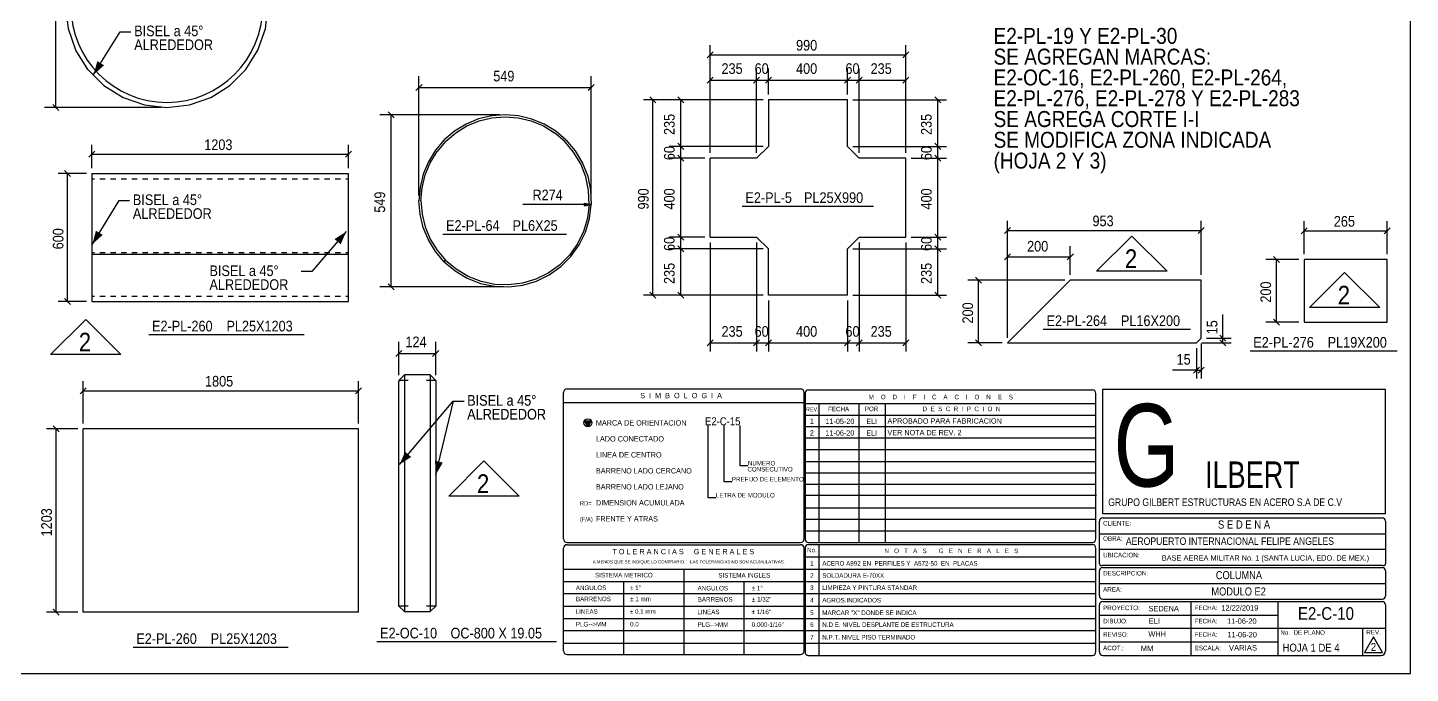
# Model space of a CAD drawing. Header units: millimetres. Extents: x 67 to 383, y 106 to 148.
# Drawn here: x 92.43 to 134.14, y 106.12 to 125.61 of the extents above; entities that cross this region are included whole.
import ezdxf

# ---------------------------------------------------------------- set-up
doc = ezdxf.new("R2010")
doc.units = ezdxf.units.MM
doc.linetypes.add('XKITLINE00', pattern=[0])
doc.styles.add('@ARIAL_UNICODE_MS', font='ARIAL.TTF')
doc.styles.add('ARIAL', font='ARIAL.TTF')
doc.styles.add('ARIAL_', font='ARIAL.TTF')
doc.styles.add('ARIAL_NARROW', font='ARIALN.TTF')
doc.styles.add('ARIALN', font='ARIAL.TTF')
doc.styles.add('ARIALUNI', font='ARIAL.TTF')
doc.styles.add('BELL_MT', font='BELL.TTF')

msp = doc.modelspace()

# ---------------------------------------------------------------- linework, layer by layer
at = {"color": 5, "linetype": 'XKITLINE00'}
for p, q in [((134.139, 106.116), (134.139, 147.946)), ((67.372, 106.116), (134.139, 106.116))]:
    msp.add_line(p, q, dxfattribs=at)
at = {"linetype": 'XKITLINE00'}
for p, q in [((93.284, 123.199), (93.284, 129.295)), ((94.424, 124.191), (95.228, 125.484)), ((95.228, 125.484), (95.55, 125.484)), ((113.111, 124.879), (112.929, 124.697)), ((113.02, 121.828), (113.02, 125.074)), ((113.02, 124.788), (118.917, 124.788)), ((119.008, 124.879), (118.826, 124.697)), ((118.917, 121.828), (118.917, 125.074)), ((113.02, 121.828), (113.02, 124.37)), ((114.42, 121.828), (114.42, 124.37)), ((114.777, 123.585), (114.777, 124.37)), ((117.16, 123.585), (117.16, 124.37)), ((117.517, 121.828), (117.517, 124.37)), ((118.917, 121.828), (118.917, 124.37)), ((104.328, 123.889), (104.146, 123.707)), ((104.237, 120.539), (104.237, 124.144)), ((109.523, 123.889), (109.341, 123.707)), ((109.432, 120.43), (109.432, 124.144)), ((113.111, 124.115), (112.929, 123.933)), ((113.02, 124.024), (114.42, 124.024)), ((114.511, 124.115), (114.329, 123.933)), ((114.511, 124.115), (114.329, 123.933)), ((114.42, 121.828), (114.42, 124.145)), ((114.42, 124.024), (114.777, 124.024)), ((114.868, 124.115), (114.686, 123.933)), ((114.868, 124.115), (114.686, 123.933)), ((114.777, 123.585), (114.777, 124.145)), ((114.777, 124.024), (117.16, 124.024)), ((117.251, 124.115), (117.069, 123.933)), ((117.251, 124.115), (117.069, 123.933)), ((117.16, 123.585), (117.16, 124.145)), ((117.16, 124.024), (117.517, 124.024)), ((117.608, 124.115), (117.426, 123.933)), ((117.608, 124.115), (117.426, 123.933)), ((117.517, 121.828), (117.517, 124.145)), ((117.517, 124.024), (118.917, 124.024)), ((119.008, 124.115), (118.826, 123.933)), ((104.237, 123.798), (109.432, 123.798)), ((111.198, 123.515), (111.38, 123.333)), ((112.042, 123.515), (112.224, 123.333)), ((119.795, 123.515), (119.977, 123.333)), ((96.471, 123.199), (92.938, 123.199)), ((93.193, 123.29), (93.375, 123.108)), ((103.309, 123.067), (103.491, 122.885)), ((114.616, 123.424), (111.004, 123.424)), ((111.289, 117.527), (111.289, 123.424)), ((114.616, 123.424), (111.787, 123.424)), ((112.133, 122.023), (112.133, 123.424)), ((117.321, 123.424), (120.144, 123.424)), ((119.886, 122.023), (119.886, 123.424)), ((106.675, 122.976), (103.054, 122.976)), ((103.4, 117.781), (103.4, 122.976)), ((94.458, 121.877), (94.276, 121.695)), ((94.367, 121.363), (94.367, 122.072)), ((94.367, 121.786), (102.108, 121.786)), ((102.199, 121.877), (102.017, 121.695)), ((102.108, 121.363), (102.108, 122.072)), ((114.616, 122.023), (111.787, 122.023)), ((114.616, 122.023), (112.012, 122.023)), ((112.042, 122.114), (112.224, 121.932)), ((112.042, 122.114), (112.224, 121.932)), ((112.133, 121.667), (112.133, 122.023)), ((117.321, 122.023), (120.144, 122.023)), ((117.321, 122.023), (119.315, 122.023)), ((119.766, 122.023), (120.144, 122.023)), ((119.795, 122.114), (119.977, 121.932)), ((119.795, 122.114), (119.977, 121.932)), ((119.886, 121.667), (119.886, 122.023)), ((112.859, 121.667), (111.787, 121.667)), ((112.859, 121.667), (112.012, 121.667)), ((112.042, 121.758), (112.224, 121.576)), ((112.042, 121.758), (112.224, 121.576)), ((112.133, 119.283), (112.133, 121.667)), ((119.078, 121.667), (119.315, 121.667)), ((119.078, 121.667), (120.144, 121.667)), ((119.766, 121.667), (120.144, 121.667)), ((119.795, 121.758), (119.977, 121.576)), ((119.795, 121.758), (119.977, 121.576)), ((119.886, 119.283), (119.886, 121.667)), ((94.206, 121.202), (93.352, 121.202)), ((93.547, 121.293), (93.729, 121.111)), ((93.638, 117.341), (93.638, 121.202)), ((94.367, 121.039), (94.447, 121.039)), ((94.608, 121.039), (94.77, 121.039)), ((94.931, 121.039), (95.092, 121.039)), ((95.254, 121.039), (95.415, 121.039)), ((95.576, 121.039), (95.737, 121.039)), ((95.899, 121.039), (96.06, 121.039)), ((96.221, 121.039), (96.383, 121.039)), ((96.544, 121.039), (96.705, 121.039)), ((96.866, 121.039), (97.028, 121.039)), ((97.189, 121.039), (97.35, 121.039)), ((97.512, 121.039), (97.673, 121.039)), ((97.834, 121.039), (97.995, 121.039)), ((98.157, 121.039), (98.318, 121.039)), ((98.479, 121.039), (98.641, 121.039)), ((98.802, 121.039), (98.963, 121.039)), ((99.124, 121.039), (99.286, 121.039)), ((99.447, 121.039), (99.608, 121.039)), ((99.77, 121.039), (99.931, 121.039)), ((100.092, 121.039), (100.253, 121.039)), ((100.415, 121.039), (100.576, 121.039)), ((100.737, 121.039), (100.899, 121.039)), ((101.06, 121.039), (101.221, 121.039)), ((101.382, 121.039), (101.544, 121.039)), ((101.705, 121.039), (101.866, 121.039)), ((102.028, 121.039), (102.108, 121.039)), ((94.386, 119.071), (95.189, 120.388)), ((95.189, 120.388), (95.51, 120.388)), ((109.432, 120.269), (107.372, 120.269)), ((109.231, 120.31), (109.432, 120.269)), ((109.231, 120.229), (109.231, 120.31)), ((109.231, 120.229), (109.432, 120.269)), ((113.986, 120.218), (117.951, 120.218)), ((121.99, 116.248), (121.99, 119.773)), ((127.827, 118.141), (127.827, 119.773)), ((130.935, 118.771), (130.935, 119.76)), ((133.441, 118.771), (133.441, 119.76)), ((102.045, 119.45), (101.007, 118.244)), ((104.957, 119.375), (108.683, 119.375)), ((112.859, 119.283), (111.787, 119.283)), ((112.859, 119.283), (112.012, 119.283)), ((112.042, 119.374), (112.224, 119.192)), ((112.042, 119.374), (112.224, 119.192)), ((112.133, 118.927), (112.133, 119.283)), ((119.078, 119.283), (119.315, 119.283)), ((119.078, 119.283), (120.144, 119.283)), ((119.766, 119.283), (120.144, 119.283)), ((119.795, 119.374), (119.977, 119.192)), ((119.795, 119.374), (119.977, 119.192)), ((119.886, 118.927), (119.886, 119.283)), ((122.081, 119.578), (121.899, 119.396)), ((121.99, 119.487), (127.827, 119.487)), ((127.918, 119.578), (127.736, 119.396)), ((131.026, 119.566), (130.844, 119.384)), ((130.935, 119.475), (133.441, 119.475)), ((133.532, 119.566), (133.35, 119.384)), ((114.616, 118.927), (111.787, 118.927)), ((114.616, 118.927), (112.012, 118.927)), ((112.042, 119.018), (112.224, 118.836)), ((112.042, 119.018), (112.224, 118.836)), ((112.133, 117.527), (112.133, 118.927)), ((113.02, 119.123), (113.02, 115.833)), ((114.42, 119.123), (114.42, 116.662)), ((114.42, 119.123), (114.42, 115.833)), ((117.321, 118.927), (120.144, 118.927)), ((117.321, 118.927), (119.315, 118.927)), ((117.517, 119.122), (117.517, 116.662)), ((117.517, 119.122), (117.517, 115.833)), ((118.917, 119.122), (118.917, 115.833)), ((119.766, 118.927), (120.144, 118.927)), ((119.795, 119.018), (119.977, 118.836)), ((119.795, 119.018), (119.977, 118.836)), ((119.886, 117.527), (119.886, 118.927)), ((121.99, 116.248), (121.99, 119.008)), ((123.883, 118.141), (123.883, 119.008)), ((94.367, 118.814), (94.447, 118.814)), ((94.608, 118.814), (94.77, 118.814)), ((94.931, 118.814), (95.092, 118.814)), ((95.254, 118.814), (95.415, 118.814)), ((95.576, 118.814), (95.737, 118.814)), ((95.899, 118.814), (96.06, 118.814)), ((96.221, 118.814), (96.383, 118.814)), ((96.544, 118.814), (96.705, 118.814)), ((96.866, 118.814), (97.028, 118.814)), ((97.189, 118.814), (97.35, 118.814)), ((97.512, 118.814), (97.673, 118.814)), ((97.834, 118.814), (97.995, 118.814)), ((98.157, 118.814), (98.318, 118.814)), ((98.479, 118.814), (98.641, 118.814)), ((98.802, 118.814), (98.963, 118.814)), ((99.124, 118.814), (99.286, 118.814)), ((99.447, 118.814), (99.608, 118.814)), ((99.77, 118.814), (99.931, 118.814)), ((100.092, 118.814), (100.253, 118.814)), ((100.415, 118.814), (100.576, 118.814)), ((100.737, 118.814), (100.899, 118.814)), ((101.06, 118.814), (101.221, 118.814)), ((101.382, 118.814), (101.544, 118.814)), ((101.705, 118.814), (101.866, 118.814)), ((102.028, 118.814), (102.108, 118.814)), ((122.081, 118.777), (121.899, 118.595)), ((121.99, 118.686), (123.883, 118.686)), ((123.974, 118.777), (123.792, 118.595)), ((130.774, 118.61), (129.777, 118.61)), ((130.008, 118.701), (130.19, 118.519)), ((130.099, 116.717), (130.099, 118.61)), ((101.007, 118.244), (100.685, 118.244)), ((121.019, 118.071), (121.201, 117.889)), ((106.782, 117.781), (103.054, 117.781)), ((103.309, 117.872), (103.491, 117.69)), ((111.198, 117.618), (111.38, 117.436)), ((112.042, 117.618), (112.224, 117.436)), ((119.795, 117.618), (119.977, 117.436)), ((123.722, 117.98), (120.788, 117.98)), ((121.11, 116.088), (121.11, 117.98)), ((94.206, 117.341), (93.352, 117.341)), ((93.547, 117.432), (93.729, 117.25)), ((94.367, 117.505), (94.447, 117.505)), ((94.608, 117.505), (94.77, 117.505)), ((94.931, 117.505), (95.092, 117.505)), ((95.254, 117.505), (95.415, 117.505)), ((95.576, 117.505), (95.737, 117.505)), ((95.899, 117.505), (96.06, 117.505)), ((96.221, 117.505), (96.383, 117.505)), ((96.544, 117.505), (96.705, 117.505)), ((96.866, 117.505), (97.028, 117.505)), ((97.189, 117.505), (97.35, 117.505)), ((97.512, 117.505), (97.673, 117.505)), ((97.834, 117.505), (97.995, 117.505)), ((98.157, 117.505), (98.318, 117.505)), ((98.479, 117.505), (98.641, 117.505)), ((98.802, 117.505), (98.963, 117.505)), ((99.124, 117.505), (99.286, 117.505)), ((99.447, 117.505), (99.608, 117.505)), ((99.77, 117.505), (99.931, 117.505)), ((100.092, 117.505), (100.253, 117.505)), ((100.415, 117.505), (100.576, 117.505)), ((100.737, 117.505), (100.899, 117.505)), ((101.06, 117.505), (101.221, 117.505)), ((101.382, 117.505), (101.544, 117.505)), ((101.705, 117.505), (101.866, 117.505)), ((102.028, 117.505), (102.108, 117.505)), ((114.616, 117.527), (111.004, 117.527)), ((114.616, 117.527), (111.787, 117.527)), ((114.777, 117.366), (114.777, 115.833)), ((114.777, 117.366), (114.777, 116.662)), ((117.16, 117.366), (117.16, 115.833)), ((117.16, 117.366), (117.16, 116.662)), ((117.321, 117.527), (120.144, 117.527)), ((128.481, 116.229), (128.481, 116.948)), ((128.481, 116.229), (128.481, 116.948)), ((130.008, 116.808), (130.19, 116.626)), ((123.068, 116.503), (127.51, 116.503)), ((130.774, 116.717), (129.777, 116.717)), ((96.089, 116.34), (100.769, 116.34)), ((103.632, 115.12), (103.632, 116.12)), ((104.74, 115.12), (104.74, 116.12)), ((113.111, 116.182), (112.929, 116)), ((113.02, 116.091), (114.42, 116.091)), ((114.511, 116.182), (114.329, 116)), ((114.511, 116.182), (114.329, 116)), ((114.42, 116.211), (114.42, 115.833)), ((114.42, 116.091), (114.777, 116.091)), ((114.868, 116.182), (114.686, 116)), ((114.868, 116.182), (114.686, 116)), ((114.777, 116.211), (114.777, 115.833)), ((114.777, 116.091), (117.16, 116.091)), ((117.251, 116.182), (117.069, 116)), ((117.251, 116.182), (117.069, 116)), ((117.16, 116.211), (117.16, 115.833)), ((117.16, 116.091), (117.517, 116.091)), ((117.608, 116.182), (117.426, 116)), ((117.608, 116.182), (117.426, 116)), ((117.517, 116.211), (117.517, 115.833)), ((117.517, 116.091), (118.917, 116.091)), ((119.008, 116.182), (118.826, 116)), ((121.83, 116.088), (120.788, 116.088)), ((121.019, 116.179), (121.201, 115.997)), ((127.827, 116.069), (127.827, 115.015)), ((127.846, 116.088), (128.739, 116.088)), ((127.988, 116.229), (128.739, 116.229)), ((128.39, 116.32), (128.573, 116.138)), ((128.39, 116.179), (128.573, 115.997)), ((128.481, 116.088), (128.481, 116.229)), ((103.723, 115.865), (103.541, 115.683)), ((103.632, 115.774), (104.74, 115.774)), ((104.831, 115.865), (104.649, 115.683)), ((127.685, 115.927), (127.685, 115.015)), ((129.304, 115.851), (133.746, 115.851)), ((127.685, 115.272), (126.966, 115.272)), ((127.685, 115.272), (126.966, 115.272)), ((127.776, 115.363), (127.594, 115.181)), ((127.685, 115.272), (127.827, 115.272)), ((127.918, 115.363), (127.736, 115.181)), ((94.202, 114.739), (94.02, 114.557)), ((94.111, 113.654), (94.111, 114.934)), ((102.5, 114.739), (102.318, 114.557)), ((102.409, 113.654), (102.409, 114.934)), ((103.909, 114.959), (103.632, 114.959)), ((104.74, 114.959), (104.463, 114.959)), ((94.111, 114.648), (102.409, 114.648)), ((103.65, 112.419), (105.271, 114.33)), ((104.744, 112.114), (105.273, 114.332)), ((105.271, 114.33), (105.592, 114.33)), ((105.273, 114.332), (105.595, 114.332)), ((93.95, 113.493), (93.003, 113.493)), ((93.198, 113.584), (93.38, 113.402)), ((93.289, 107.963), (93.289, 113.493)), ((93.198, 108.054), (93.38, 107.872)), ((103.91, 108.149), (103.633, 108.149)), ((104.74, 108.149), (104.463, 108.149)), ((93.95, 107.963), (93.003, 107.963)), ((95.614, 106.907), (100.294, 106.907)), ((102.967, 107.073), (108.386, 107.073))]:
    msp.add_line(p, q, dxfattribs=at)
at = {"color": 2, "linetype": 'XKITLINE00'}
for p, q in [((93.661, 125.569), (93.584, 126.247)), ((99.604, 125.569), (99.68, 126.247)), ((93.886, 124.925), (93.661, 125.569)), ((99.378, 124.925), (99.604, 125.569)), ((94.249, 124.347), (93.886, 124.925)), ((99.015, 124.347), (99.378, 124.925)), ((94.249, 124.347), (94.732, 123.864)), ((98.533, 123.864), (99.015, 124.347)), ((94.732, 123.864), (95.31, 123.501)), ((95.31, 123.501), (95.954, 123.276)), ((97.31, 123.276), (97.955, 123.501)), ((97.955, 123.501), (98.533, 123.864)), ((95.954, 123.276), (96.632, 123.199)), ((96.632, 123.199), (97.31, 123.276)), ((117.16, 123.424), (114.777, 123.424)), ((114.777, 123.424), (114.777, 122.023)), ((117.16, 122.023), (117.16, 123.424)), ((105.656, 122.693), (105.309, 122.48)), ((105.344, 122.431), (105.684, 122.639)), ((106.033, 122.849), (105.656, 122.693)), ((105.684, 122.639), (106.052, 122.792)), ((106.43, 122.944), (106.033, 122.849)), ((106.052, 122.792), (106.439, 122.884)), ((106.836, 122.976), (106.43, 122.944)), ((106.439, 122.884), (106.836, 122.916)), ((107.243, 122.944), (106.836, 122.976)), ((106.836, 122.916), (107.233, 122.884)), ((107.233, 122.884), (107.62, 122.791)), ((107.639, 122.848), (107.243, 122.944)), ((107.62, 122.791), (107.988, 122.639)), ((108.016, 122.692), (107.639, 122.848)), ((107.988, 122.639), (108.328, 122.43)), ((108.363, 122.479), (108.016, 122.692)), ((104.999, 122.215), (104.734, 121.905)), ((105.309, 122.48), (104.999, 122.215)), ((105.041, 122.173), (105.344, 122.431)), ((108.631, 122.172), (108.328, 122.43)), ((108.673, 122.214), (108.363, 122.479)), ((108.673, 122.214), (108.951, 121.887)), ((104.734, 121.905), (104.521, 121.557)), ((104.574, 121.53), (104.782, 121.87)), ((105.041, 122.173), (104.782, 121.87)), ((108.902, 121.852), (108.631, 122.172)), ((109.116, 121.492), (108.902, 121.852)), ((108.951, 121.887), (109.17, 121.518)), ((114.777, 122.023), (114.42, 121.667)), ((117.517, 121.667), (117.16, 122.023)), ((104.521, 121.557), (104.364, 121.181)), ((104.422, 121.162), (104.574, 121.53)), ((109.268, 121.101), (109.116, 121.492)), ((109.17, 121.518), (109.326, 121.118)), ((114.42, 121.667), (113.02, 121.667)), ((113.02, 119.283), (113.02, 121.667)), ((118.917, 121.667), (117.517, 121.667)), ((118.917, 119.283), (118.917, 121.667)), ((94.367, 121.202), (102.108, 121.202)), ((94.367, 121.202), (94.367, 117.341)), ((102.108, 117.341), (102.108, 121.202)), ((104.364, 121.181), (104.269, 120.784)), ((104.329, 120.775), (104.422, 121.162)), ((109.354, 120.691), (109.268, 121.101)), ((109.326, 121.118), (109.414, 120.698)), ((104.269, 120.784), (104.237, 120.378)), ((104.297, 120.378), (104.329, 120.775)), ((109.372, 120.272), (109.354, 120.691)), ((109.414, 120.698), (109.432, 120.269)), ((104.269, 119.971), (104.237, 120.378)), ((104.297, 120.378), (104.329, 119.981)), ((109.372, 120.272), (109.32, 119.856)), ((109.379, 119.844), (109.432, 120.269)), ((104.364, 119.575), (104.269, 119.971)), ((104.329, 119.981), (104.422, 119.593)), ((109.32, 119.856), (109.2, 119.454)), ((109.256, 119.432), (109.379, 119.844)), ((104.521, 119.198), (104.364, 119.575)), ((104.422, 119.593), (104.574, 119.225)), ((109.2, 119.454), (109.016, 119.078)), ((109.068, 119.047), (109.256, 119.432)), ((113.02, 119.283), (114.42, 119.283)), ((114.42, 119.283), (114.777, 118.927)), ((117.16, 118.927), (117.517, 119.283)), ((117.517, 119.283), (118.917, 119.283)), ((104.734, 118.85), (104.521, 119.198)), ((104.574, 119.225), (104.782, 118.886)), ((104.782, 118.886), (105.041, 118.583)), ((109.016, 119.078), (108.772, 118.736)), ((108.818, 118.698), (109.068, 119.047)), ((114.777, 117.527), (114.777, 118.927)), ((117.16, 117.527), (117.16, 118.927)), ((94.367, 118.772), (102.108, 118.772)), ((104.999, 118.54), (104.734, 118.85)), ((105.041, 118.582), (104.998, 118.54)), ((104.998, 118.54), (105.326, 118.263)), ((104.999, 118.54), (105.041, 118.583)), ((105.361, 118.311), (105.041, 118.582)), ((108.772, 118.736), (108.476, 118.44)), ((108.515, 118.394), (108.818, 118.698)), ((133.441, 118.61), (130.935, 118.61)), ((130.935, 118.61), (130.935, 116.717)), ((133.441, 116.717), (133.441, 118.61)), ((105.326, 118.263), (105.694, 118.043)), ((105.721, 118.097), (105.361, 118.311)), ((105.694, 118.043), (106.094, 117.887)), ((106.111, 117.944), (105.721, 118.097)), ((108.135, 118.197), (107.758, 118.012)), ((107.78, 117.956), (108.165, 118.145)), ((108.476, 118.44), (108.135, 118.197)), ((108.165, 118.145), (108.515, 118.394)), ((106.094, 117.887), (106.514, 117.799)), ((106.521, 117.858), (106.111, 117.944)), ((106.514, 117.799), (106.943, 117.781)), ((106.94, 117.841), (106.521, 117.858)), ((107.356, 117.893), (106.94, 117.841)), ((106.943, 117.781), (107.369, 117.834)), ((107.758, 118.012), (107.356, 117.893)), ((107.369, 117.834), (107.78, 117.956)), ((123.883, 117.98), (121.99, 116.088)), ((125.776, 117.98), (123.883, 117.98)), ((127.827, 117.98), (125.792, 117.98)), ((127.827, 116.229), (127.827, 117.98)), ((94.367, 117.341), (102.108, 117.341)), ((117.16, 117.527), (114.777, 117.527)), ((130.935, 116.717), (133.441, 116.717)), ((121.99, 116.088), (125.776, 116.088)), ((125.792, 116.088), (127.685, 116.088)), ((127.685, 116.088), (127.827, 116.229)), ((103.632, 114.959), (103.802, 115.129)), ((104.57, 115.129), (103.802, 115.129)), ((103.802, 115.129), (103.802, 107.979)), ((104.57, 115.129), (104.57, 107.979)), ((104.74, 114.959), (104.57, 115.129)), ((103.632, 114.959), (103.633, 114.93)), ((103.633, 108.149), (103.633, 114.93)), ((104.74, 114.959), (104.74, 108.149)), ((94.111, 107.963), (94.111, 113.493)), ((102.409, 113.493), (94.111, 113.493)), ((102.409, 107.963), (102.409, 113.493)), ((103.633, 108.149), (103.802, 107.979)), ((104.57, 107.979), (104.74, 108.149)), ((102.409, 107.963), (94.111, 107.963)), ((103.802, 107.979), (104.57, 107.979)), ((133.028, 107.217), (132.753, 106.741)), ((133.304, 106.741), (133.028, 107.217)), ((132.753, 106.741), (133.304, 106.741))]:
    msp.add_line(p, q, dxfattribs=at)
at = {"color": 3, "linetype": 'XKITLINE00'}
for p, q in [((124.676, 118.255), (125.738, 119.316)), ((125.738, 119.316), (126.799, 118.255)), ((126.799, 118.255), (124.676, 118.255)), ((131.096, 117.155), (132.157, 118.216)), ((132.157, 118.216), (133.219, 117.155)), ((93.122, 115.738), (94.184, 116.799)), ((94.184, 116.799), (95.245, 115.738)), ((133.219, 117.155), (131.096, 117.155)), ((95.245, 115.738), (93.122, 115.738)), ((109.331, 113.572), (109.234, 113.741)), ((109.234, 113.741), (109.427, 113.741)), ((109.427, 113.741), (109.331, 113.572)), ((105.133, 111.465), (106.194, 112.526)), ((106.194, 112.526), (107.256, 111.465)), ((107.256, 111.465), (105.133, 111.465))]:
    msp.add_line(p, q, dxfattribs=at)
at = {"color": 4, "linetype": 'XKITLINE00'}
for p, q in [((108.704, 114.702), (115.747, 114.702)), ((108.6, 110.173), (108.6, 114.597)), ((108.6, 114.287), (115.851, 114.287)), ((115.851, 110.173), (115.851, 114.598)), ((115.881, 114.567), (115.881, 110.173)), ((115.881, 114.567), (115.881, 110.173)), ((115.985, 114.671), (124.548, 114.671)), ((115.985, 114.671), (124.548, 114.671)), ((124.651, 110.174), (124.651, 114.568)), ((124.651, 110.174), (124.651, 114.568)), ((133.389, 114.683), (124.849, 114.684)), ((124.849, 114.684), (124.849, 110.946)), ((133.389, 114.683), (124.849, 114.684)), ((124.849, 114.684), (124.849, 110.946)), ((133.389, 110.943), (133.389, 114.683)), ((133.389, 110.943), (133.389, 114.683)), ((115.881, 114.257), (124.651, 114.257)), ((115.881, 114.257), (124.651, 114.257)), ((115.881, 113.912), (124.651, 113.912)), ((115.881, 113.912), (124.651, 113.912)), ((116.296, 114.256), (116.296, 110.07)), ((116.296, 114.256), (116.296, 110.07)), ((117.504, 114.256), (117.504, 110.07)), ((117.504, 114.256), (117.504, 110.07)), ((118.298, 114.256), (118.298, 110.07)), ((118.298, 114.256), (118.298, 110.07)), ((112.951, 113.597), (112.951, 111.425)), ((113.434, 113.597), (113.434, 111.908)), ((113.917, 113.597), (113.917, 112.391)), ((115.881, 113.566), (124.651, 113.566)), ((115.881, 113.566), (124.651, 113.566)), ((115.881, 113.221), (124.651, 113.221)), ((115.881, 113.221), (124.651, 113.221)), ((115.881, 112.876), (124.651, 112.876)), ((115.881, 112.876), (124.651, 112.876)), ((113.917, 112.391), (114.158, 112.391)), ((115.881, 112.514), (124.651, 112.514)), ((115.881, 112.514), (124.651, 112.514)), ((113.434, 111.908), (113.675, 111.908)), ((115.881, 112.169), (124.651, 112.169)), ((115.881, 112.169), (124.651, 112.169)), ((115.881, 111.823), (124.651, 111.823)), ((115.881, 111.823), (124.651, 111.823)), ((112.951, 111.425), (113.193, 111.425)), ((115.881, 111.495), (124.651, 111.495)), ((115.881, 111.495), (124.651, 111.495)), ((117.349, 111.495), (124.668, 111.495)), ((117.349, 111.495), (124.668, 111.495)), ((115.881, 111.116), (124.651, 111.116)), ((115.881, 111.116), (124.651, 111.116)), ((124.849, 110.946), (133.389, 110.943)), ((124.849, 110.946), (133.389, 110.943)), ((115.881, 110.771), (124.651, 110.771)), ((115.881, 110.771), (124.651, 110.771)), ((124.758, 109.422), (124.758, 110.709)), ((124.862, 110.813), (133.286, 110.813)), ((133.39, 110.709), (133.39, 109.422)), ((115.881, 110.422), (124.651, 110.422)), ((115.881, 110.422), (124.651, 110.422)), ((124.758, 110.323), (133.39, 110.323)), ((108.6, 106.792), (108.6, 109.897)), ((108.703, 110.069), (115.747, 110.069)), ((108.704, 109.999), (115.747, 109.999)), ((115.851, 106.792), (115.851, 109.897)), ((115.881, 109.897), (115.881, 106.761)), ((115.881, 109.897), (115.881, 106.761)), ((115.984, 110.07), (124.548, 110.07)), ((115.984, 110.07), (124.548, 110.07)), ((115.984, 110.001), (124.548, 110.001)), ((115.984, 110.001), (124.548, 110.001)), ((116.297, 110.001), (116.297, 106.657)), ((116.297, 110.001), (116.297, 106.657)), ((124.651, 106.762), (124.651, 109.898)), ((124.651, 106.762), (124.651, 109.898)), ((124.758, 109.86), (133.39, 109.86)), ((115.881, 109.635), (124.651, 109.635)), ((115.881, 109.635), (124.651, 109.635)), ((124.862, 109.381), (133.286, 109.381)), ((124.862, 109.312), (133.286, 109.312)), ((108.596, 109.258), (115.846, 109.258)), ((108.599, 108.893), (115.85, 108.893)), ((110.406, 108.892), (110.406, 106.688)), ((112.224, 109.258), (112.224, 106.69)), ((114.037, 108.891), (114.037, 106.687)), ((115.881, 109.258), (124.651, 109.258)), ((115.881, 109.258), (124.651, 109.258)), ((115.881, 108.893), (124.651, 108.893)), ((115.881, 108.893), (124.651, 108.893)), ((124.758, 108.457), (124.758, 109.208)), ((133.39, 109.208), (133.39, 108.457)), ((108.6, 108.526), (115.85, 108.526)), ((115.881, 108.524), (124.651, 108.524)), ((115.881, 108.524), (124.651, 108.524)), ((124.758, 108.826), (133.39, 108.826)), ((108.6, 108.147), (115.85, 108.147)), ((115.881, 108.147), (124.651, 108.147)), ((115.881, 108.147), (124.651, 108.147)), ((124.758, 106.762), (124.758, 108.181)), ((124.862, 108.354), (133.286, 108.354)), ((124.862, 108.285), (133.286, 108.285)), ((127.52, 108.285), (127.52, 106.658)), ((130.144, 108.285), (130.144, 106.658)), ((133.39, 108.181), (133.39, 106.796)), ((108.601, 107.768), (115.851, 107.768)), ((115.881, 107.768), (124.651, 107.768)), ((115.881, 107.768), (124.651, 107.768)), ((124.758, 107.87), (130.144, 107.87)), ((108.601, 107.408), (115.851, 107.408)), ((115.881, 107.408), (124.651, 107.408)), ((115.881, 107.408), (124.651, 107.408)), ((124.758, 107.477), (133.39, 107.477)), ((132.699, 107.477), (132.699, 106.658)), ((108.601, 107.029), (115.851, 107.029)), ((115.881, 107.029), (124.651, 107.029)), ((115.881, 107.029), (124.651, 107.029)), ((124.758, 107.065), (130.144, 107.065)), ((108.704, 106.689), (115.747, 106.689)), ((115.97, 106.658), (124.548, 106.658)), ((115.97, 106.658), (124.548, 106.658)), ((124.862, 106.658), (133.252, 106.658))]:
    msp.add_line(p, q, dxfattribs=at)
at = {"color": 3, "linetype": 'XKITLINE00'}
msp.add_circle((109.331, 113.68), 0.121, dxfattribs=at)
at = {"color": 2, "linetype": 'XKITLINE00'}
msp.add_arc((96.632, 126.247), 2.896, 180, 0, dxfattribs=at)
at = {"color": 4, "linetype": 'XKITLINE00'}
for centre, radius, start, end in [((108.704, 114.598), 0.104, 90, 180), ((115.747, 114.598), 0.104, 0, 90), ((115.747, 114.598), 0.104, 0, 90), ((115.985, 114.567), 0.104, 90, 180), ((115.985, 114.567), 0.104, 90, 180), ((124.548, 114.568), 0.104, 0, 90), ((124.548, 114.568), 0.104, 0, 90), ((124.862, 110.709), 0.104, 90, 180), ((133.286, 110.709), 0.104, 360, 90), ((108.703, 110.173), 0.104, 180, 270), ((115.747, 110.173), 0.104, 270, 360), ((115.985, 110.173), 0.104, 180, 270), ((115.985, 110.173), 0.104, 180, 270), ((124.548, 110.174), 0.104, 270, 360), ((124.548, 110.174), 0.104, 270, 360), ((108.704, 109.896), 0.104, 90, 180), ((115.747, 109.896), 0.104, 360, 90), ((115.985, 109.897), 0.104, 90, 180), ((124.548, 109.898), 0.104, 0, 90), ((124.548, 109.898), 0.104, 0, 90), ((124.823, 109.435), 0.0663, 191.2437, 305.5371), ((124.862, 109.208), 0.104, 90, 180), ((133.325, 109.435), 0.0663, 234.4629, 348.7563), ((133.286, 109.208), 0.104, 360, 90), ((124.862, 108.457), 0.104, 180, 270), ((133.286, 108.457), 0.104, 270, 0), ((124.862, 108.181), 0.104, 90, 180), ((133.286, 108.181), 0.104, 360, 90), ((108.704, 106.792), 0.104, 180, 270), ((115.747, 106.793), 0.104, 270, 360), ((133.252, 106.796), 0.138, 270, 0), ((133.252, 106.796), 0.138, 270, 0), ((115.985, 106.761), 0.104, 180, 270), ((115.985, 106.761), 0.104, 180, 270), ((124.548, 106.762), 0.104, 270, 360), ((124.548, 106.762), 0.104, 270, 360), ((124.862, 106.762), 0.104, 180, 270)]:
    msp.add_arc(centre, radius, start, end, dxfattribs=at)
for p in [(113.02, 124.788), (118.917, 124.788), (113.02, 124.024), (114.42, 124.024), (114.42, 124.024), (114.777, 124.024), (114.777, 124.024), (117.16, 124.024), (117.16, 124.024), (117.517, 124.024), (117.517, 124.024), (118.917, 124.024), (104.237, 123.798), (109.432, 123.798), (93.284, 123.199), (111.289, 123.424), (112.133, 123.424), (119.886, 123.424), (103.4, 122.976), (94.367, 121.786), (102.108, 121.786), (112.133, 122.023), (112.133, 122.023), (119.886, 122.023), (119.886, 122.023), (112.133, 121.667), (112.133, 121.667), (119.886, 121.667), (119.886, 121.667), (93.638, 121.202), (112.133, 119.283), (112.133, 119.283), (119.886, 119.283), (119.886, 119.283), (121.99, 119.487), (127.827, 119.487), (130.935, 119.475), (133.441, 119.475), (112.133, 118.927), (112.133, 118.927), (119.886, 118.927), (119.886, 118.927), (121.99, 118.686), (123.883, 118.686), (130.099, 118.61), (103.4, 117.781), (121.11, 117.98), (93.638, 117.341), (111.289, 117.527), (112.133, 117.527), (119.886, 117.527), (130.099, 116.717), (113.02, 116.091), (114.42, 116.091), (114.42, 116.091), (114.777, 116.091), (114.777, 116.091), (117.16, 116.091), (117.16, 116.091), (117.517, 116.091), (117.517, 116.091), (118.917, 116.091), (121.11, 116.088), (128.481, 116.229), (128.481, 116.088), (103.632, 115.774), (104.74, 115.774), (127.685, 115.272), (127.827, 115.272), (94.111, 114.648), (102.409, 114.648), (93.289, 113.493), (93.289, 107.963)]:
    msp.add_point(p)
at = {"linetype": 'Continuous'}
for points in [[(94.424, 124.191), (94.534, 124.596), (94.424, 124.191), (94.738, 124.468)], [(109.231, 120.31), (109.432, 120.269), (109.231, 120.31), (109.231, 120.229)], [(94.386, 119.071), (94.492, 119.477), (94.386, 119.071), (94.698, 119.351)], [(102.045, 119.45), (101.874, 119.067), (102.045, 119.45), (101.691, 119.224)], [(103.65, 112.419), (103.818, 112.804), (103.65, 112.419), (104.002, 112.648)], [(104.744, 112.114), (104.72, 112.533), (104.744, 112.114), (104.955, 112.477)]]:
    msp.add_solid(points, dxfattribs=at)
at = {"color": 3, "linetype": 'Continuous'}
msp.add_solid([(109.234, 113.741), (109.427, 113.741), (109.234, 113.741), (109.331, 113.572)], dxfattribs=at)

# ---------------------------------------------------------------- texts
at = {"color": 1, "style": 'ARIAL', "width": 0.85}
for s, height, p in [('BISEL a 45°', 0.32177, (95.647, 125.347)), ('ALREDEDOR', 0.3218, (95.647, 124.929)), ('BISEL a 45°', 0.32177, (95.607, 120.251)), ('ALREDEDOR', 0.3218, (95.607, 119.833)), ('BISEL a 45°', 0.32177, (97.918, 118.108)), ('ALREDEDOR', 0.3218, (97.918, 117.689)), ('BISEL a 45°', 0.32177, (105.689, 114.194)), ('BISEL a 45°', 0.32177, (105.692, 114.195)), ('ALREDEDOR', 0.3218, (105.689, 113.775)), ('ALREDEDOR', 0.3218, (105.692, 113.777))]:
    msp.add_text(s, height=height, dxfattribs=at).set_placement(p)
at = {"color": 3, "width": 0.85}
for s, height, style, p in [('E2-PL-19 Y E2-PL-30', 0.48265, 'ARIAL', (121.568, 125.116)), ('990', 0.3218, 'ARIAL', (115.611, 124.913)), ('SE AGREGAN MARCAS:', 0.48265, 'ARIAL', (121.568, 124.489)), ('549', 0.3218, 'ARIAL', (106.477, 123.983)), ('235', 0.3218, 'ARIAL', (113.362, 124.209)), ('60', 0.3218, 'ARIAL', (114.36, 124.209)), ('400', 0.3218, 'ARIAL', (115.611, 124.209)), ('60', 0.3218, 'ARIAL', (117.1, 124.209)), ('235', 0.3218, 'ARIAL', (117.859, 124.209)), ('E2-OC-16, E2-PL-260, E2-PL-264,', 0.48265, 'ARIAL', (121.568, 123.861)), ('E2-PL-276, E2-PL-278 Y E2-PL-283', 0.48265, 'ARIAL', (121.568, 123.234)), ('SE AGREGA CORTE I-I', 0.48265, 'ARIAL', (121.568, 122.606)), ('1203', 0.3218, 'ARIAL', (97.76, 121.911)), ('SE MODIFICA ZONA INDICADA ', 0.48265, 'ARIAL', (121.568, 121.979)), ('(HOJA 2 Y 3)', 0.48265, 'ARIAL', (121.568, 121.351)), ('R274', 0.3218, 'ARIAL', (107.66, 120.394)), ('E2-PL-5', 0.3218, 'ARIAL_', (114.083, 120.314)), ('PL25X990', 0.3218, 'ARIAL_', (115.85, 120.314)), ('E2-PL-64', 0.3218, 'ARIAL_', (105.054, 119.472)), ('PL6X25', 0.3218, 'ARIAL_', (107.059, 119.472)), ('953', 0.3218, 'ARIAL', (124.551, 119.612)), ('265', 0.3218, 'ARIAL', (131.83, 119.599)), ('200', 0.3218, 'ARIAL', (122.579, 118.847)), ('2', 0.563, 'ARIAL', (125.529, 118.351)), ('2', 0.563, 'ARIAL', (131.948, 117.251)), ('E2-PL-264', 0.3218, 'ARIAL_', (123.165, 116.599)), ('PL16X200', 0.3218, 'ARIAL_', (125.409, 116.599)), ('2', 0.563, 'ARIAL', (93.975, 115.834)), ('E2-PL-260', 0.3218, 'ARIAL_', (96.185, 116.437)), ('PL25X1203', 0.3218, 'ARIAL_', (98.43, 116.437)), ('235', 0.3218, 'ARIAL', (113.362, 116.276)), ('60', 0.3218, 'ARIAL', (114.36, 116.276)), ('400', 0.3218, 'ARIAL', (115.611, 116.276)), ('60', 0.3218, 'ARIAL', (117.1, 116.276)), ('235', 0.3218, 'ARIAL', (117.859, 116.276)), ('124', 0.3218, 'ARIAL', (103.828, 115.959)), ('E2-PL-276', 0.3218, 'ARIAL_', (129.401, 115.947)), ('PL19X200', 0.3218, 'ARIAL_', (131.645, 115.947)), ('15', 0.3218, 'ARIAL', (127.087, 115.433)), ('1805', 0.3218, 'ARIAL', (97.783, 114.773)), ('2', 0.563, 'ARIAL', (105.985, 111.561)), ('RD=', 0.1287, '@ARIAL_UNICODE_MS', (109.09, 111.184)), ('(F/A)', 0.1287, '@ARIAL_UNICODE_MS', (109.09, 110.701)), ('E2-PL-260', 0.3218, 'ARIAL_', (95.71, 107.003)), ('PL25X1203', 0.3218, 'ARIAL_', (97.955, 107.003)), ('E2-OC-10', 0.3218, 'ARIAL_', (103.064, 107.17)), ('OC-800 X 19.05', 0.32177, 'ARIAL_', (105.188, 107.17))]:
    msp.add_text(s, height=height, dxfattribs=dict(at, style=style)).set_placement(p)
at = {"color": 3, "style": 'ARIAL', "width": 0.85}
for s, p in [('235', (111.948, 122.366)), ('235', (119.701, 122.366)), ('60', (111.948, 121.606)), ('60', (119.701, 121.606)), ('549', (103.215, 120.02)), ('990', (111.165, 120.117)), ('400', (111.948, 120.117)), ('400', (119.701, 120.117)), ('600', (93.513, 118.914)), ('60', (111.948, 118.866)), ('60', (119.701, 118.866)), ('235', (111.948, 117.869)), ('235', (119.701, 117.869)), ('200', (129.938, 117.306)), ('200', (120.949, 116.676)), ('15', (128.321, 116.35)), ('1203', (93.164, 110.25))]:
    msp.add_text(s, height=0.3218, rotation=90.0002, dxfattribs=at).set_placement(p)
for s, height, style, width, p in [('S  I  M  B  O  L  O  G  I  A', 0.16088, '@ARIAL_UNICODE_MS', 0.85, (110.909, 114.42)), ('M    O    D    I    F    I    C    A    C    I    O    N    E    S', 0.13811, '@ARIAL_UNICODE_MS', 0.85, (117.802, 114.388)), ('G', 2.493, 'BELL_MT', 0.765, (125.19, 111.755)), ('G', 2.493, 'BELL_MT', 0.765, (125.19, 111.755)), ('REV.', 0.1243, '@ARIAL_UNICODE_MS', 0.765, (115.905, 114.025)), ('FECHA', 0.1381, '@ARIAL_UNICODE_MS', 0.85, (116.576, 114.026)), ('POR', 0.1381, '@ARIAL_UNICODE_MS', 0.85, (117.684, 114.03)), ('D  E  S  C  R  I  P  C  I  O  N', 0.13811, '@ARIAL_UNICODE_MS', 0.85, (119.425, 114.03)), ('MARCA DE ORIENTACION', 0.16088, '@ARIAL_UNICODE_MS', 0.85, (109.573, 113.597)), ('E2-C-15', 0.2413, '@ARIAL_UNICODE_MS', 0.85, (112.865, 113.603)), ('LADO CONECTADO', 0.16088, '@ARIAL_UNICODE_MS', 0.85, (109.574, 113.115)), ('LINEA DE CENTRO', 0.16088, '@ARIAL_UNICODE_MS', 0.85, (109.574, 112.632)), ('BARRENO LADO CERCANO', 0.16088, '@ARIAL_UNICODE_MS', 0.85, (109.574, 112.149)), ('CONSECUTIVO', 0.13675, '@ARIAL_UNICODE_MS', 0.85, (114.145, 112.209)), ('NUMERO', 0.1368, '@ARIAL_UNICODE_MS', 0.85, (114.158, 112.391)), ('ILBERT', 0.7979, 'BELL_MT', 0.765, (127.946, 111.715)), ('ILBERT', 0.7979, 'BELL_MT', 0.765, (127.946, 111.715)), ('BARRENO LADO LEJANO', 0.16088, '@ARIAL_UNICODE_MS', 0.85, (109.574, 111.667)), ('PREFIJO DE ELEMENTO', 0.13675, '@ARIAL_UNICODE_MS', 0.85, (113.675, 111.908)), ('LETRA DE MODULO', 0.13675, '@ARIAL_UNICODE_MS', 0.85, (113.193, 111.425)), ('GRUPO GILBERT ESTRUCTURAS EN ACERO S.A DE C.V', 0.2298, 'BELL_MT', 0.85, (125.025, 111.167)), ('DIMENSION ACUMULADA', 0.16088, '@ARIAL_UNICODE_MS', 0.85, (109.574, 111.184)), ('FRENTE Y ATRAS', 0.16088, '@ARIAL_UNICODE_MS', 0.85, (109.574, 110.701)), ('CLIENTE:', 0.1381, '@ARIAL_UNICODE_MS', 0.85, (124.872, 110.579)), ('OBRA:', 0.1381, '@ARIAL_UNICODE_MS', 0.85, (124.872, 110.116)), ('T O L E R A N C I A S     G E N E R A L E S', 0.16088, '@ARIAL_UNICODE_MS', 0.85, (110.071, 109.711)), ('No.', 0.1381, '@ARIAL_UNICODE_MS', 0.85, (115.943, 109.769)), ('N   O   T   A   S       G   E   N   E   R   A   L   E   S', 0.13811, '@ARIAL_UNICODE_MS', 0.85, (118.277, 109.745)), ('UBICACION:', 0.1381, '@ARIAL_UNICODE_MS', 0.85, (124.872, 109.617)), ('A MENOS QUE SE INDIQUE LO CONTRARIO.    LAS TOLERANCIAS NO SON ACUMULATIVAS.', 0.09653, '@ARIAL_UNICODE_MS', 0.85, (109.478, 109.435)), ('1     ACERO A992 EN  PERFILES Y  A572-50  EN  PLACAS', 0.1381, 'ARIAL', 0.85, (116.036, 109.367)), ('SISTEMA METRICO', 0.1381, 'ARIAL', 0.85, (109.547, 109.012)), ('SISTEMA INGLES', 0.1381, 'ARIAL', 0.85, (113.266, 109.008)), ('2     SOLDADURA E-70XX', 0.1381, 'ARIALUNI', 0.85, (116.036, 109.002)), ('DESCRIPCION:', 0.1381, '@ARIAL_UNICODE_MS', 0.85, (124.872, 109.07)), ('ANGULOS', 0.1381, 'ARIAL', 0.85, (108.968, 108.63)), ('± 1°', 0.1381, 'ARIAL', 0.85, (110.603, 108.632)), ('ANGULOS', 0.1381, 'ARIAL', 0.85, (112.64, 108.618)), ('± 1°', 0.1381, 'ARIAL', 0.85, (114.275, 108.62)), ('3     LIMPIEZA Y PINTURA STANDAR', 0.1381, 'ARIALUNI', 0.85, (116.036, 108.633)), ('AREA:', 0.1381, '@ARIAL_UNICODE_MS', 0.85, (124.872, 108.584)), ('LINEAS', 0.1381, 'ARIAL', 0.85, (108.962, 107.913)), ('BARRENOS', 0.1381, 'ARIAL', 0.85, (108.971, 108.293)), ('± 0.1 mm', 0.1381, 'ARIAL', 0.85, (110.597, 107.914)), ('± 1 mm', 0.1381, 'ARIAL', 0.85, (110.606, 108.295)), ('LINEAS', 0.1381, 'ARIAL', 0.85, (112.634, 107.901)), ('BARRENOS', 0.1381, 'ARIAL', 0.85, (112.644, 108.281)), ('± 1/16"', 0.1381, 'ARIAL', 0.85, (114.269, 107.903)), ('± 1/32"', 0.1381, 'ARIAL', 0.85, (114.279, 108.283)), ('4     AGROS.INDICADOS', 0.1381, 'ARIALUNI', 0.85, (116.036, 108.256)), ('PROYECTO:', 0.1381, '@ARIAL_UNICODE_MS', 0.85, (124.872, 108.024)), ('FECHA:', 0.1381, '@ARIAL_UNICODE_MS', 0.85, (127.634, 108.024)), ('PLG-->MM', 0.1381, 'ARIAL', 0.85, (108.969, 107.531)), ('0.0', 0.1381, 'ARIAL', 0.85, (110.604, 107.532)), ('PLG-->MM', 0.1381, 'ARIAL', 0.85, (112.641, 107.519)), ('0.000-1/16"', 0.1381, 'ARIAL', 0.85, (114.276, 107.52)), ('5     MARCAR "X" DONDE SE INDICA', 0.1381, 'ARIALUNI', 0.85, (116.036, 107.877)), ('6     N.D.E. NIVEL DESPLANTE DE ESTRUCTURA', 0.1381, 'ARIALUNI', 0.85, (116.036, 107.517)), ('DIBUJO:', 0.1381, '@ARIAL_UNICODE_MS', 0.85, (124.872, 107.626)), ('FECHA:', 0.1381, '@ARIAL_UNICODE_MS', 0.85, (127.634, 107.626)), ('7     N.P.T. NIVEL PISO TERMINADO', 0.1381, 'ARIALUNI', 0.85, (116.036, 107.138)), ('REVISO:', 0.1381, '@ARIAL_UNICODE_MS', 0.85, (124.872, 107.219)), ('FECHA:', 0.1381, '@ARIAL_UNICODE_MS', 0.85, (127.634, 107.219)), ('No.  DE PLANO', 0.1381, '@ARIAL_UNICODE_MS', 0.85, (130.218, 107.281)), ('REV.', 0.1381, '@ARIAL_UNICODE_MS', 0.85, (132.81, 107.29)), ('ACOT.:', 0.1381, '@ARIAL_UNICODE_MS', 0.85, (124.872, 106.813)), ('ESCALA:', 0.1381, '@ARIAL_UNICODE_MS', 0.85, (127.634, 106.813))]:
    msp.add_text(s, height=height, dxfattribs=dict(style=style, width=width)).set_placement(p)
at = {"color": 2, "style": 'ARIAL', "width": 0.85}
for s, height, p in [('2', 0.161, (116.027, 113.295)), ('1', 0.161, (116.027, 113.646)), ('11-05-20', 0.1609, (116.494, 113.643)), ('11-06-20', 0.1609, (116.494, 113.292)), ('ELI', 0.1609, (117.728, 113.642)), ('ELI', 0.1609, (117.728, 113.29)), ('APROBADO PARA FABRICACION', 0.16088, (118.366, 113.655)), ('VER NOTA DE REV. 2', 0.16088, (118.366, 113.303)), ('E2-C-10', 0.3829, (130.746, 107.732)), ('HOJA 1 DE 4', 0.24133, (130.285, 106.77)), ('2', 0.241, (132.947, 106.793))]:
    msp.add_text(s, height=height, dxfattribs=at).set_placement(p)
at = {"color": 5}
for s, height, style, width, p in [('S E D E N A', 0.24776, 'ARIAL_NARROW', 1.008832, (128.335, 110.484)), ('AEROPUERTO INTERNACIONAL FELIPE ANGELES', 0.22524, 'ARIAL_NARROW', 1.008832, (125.559, 109.994)), ('BASE AEREA MILITAR No. 1 (SANTA LUCIA, EDO. DE MEX.)', 0.16088, 'ARIAL_NARROW', 1.008832, (126.641, 109.519)), ('COLUMNA', 0.2413, 'ARIAL_NARROW', 1.008832, (128.272, 108.96)), ('MODULO E2', 0.2413, 'ARIAL_NARROW', 1.008832, (128.138, 108.467)), ('SEDENA', 0.1609, 'ARIAL_NARROW', 1.008832, (126.243, 107.991)), ('12/22/2019', 0.1609, 'ARIAL_NARROW', 1.008832, (128.439, 108.012)), ('ELI', 0.1609, 'ARIAL_NARROW', 1.008832, (126.251, 107.614)), ('11-06-20', 0.1609, 'ARIAL_NARROW', 1.008832, (128.61, 107.613)), ('WHH', 0.1609, 'ARIAL_NARROW', 1.008832, (126.237, 107.223)), ('11-06-20', 0.1609, 'ARIAL_NARROW', 1.008832, (128.62, 107.205)), ('MM', 0.1625, 'ARIALN', 1.02, (126.005, 106.789)), ('VARIAS', 0.1625, 'ARIALN', 1.02, (128.666, 106.805))]:
    msp.add_text(s, height=height, dxfattribs=dict(at, style=style, width=width)).set_placement(p)

doc.saveas('drawing.dxf')
